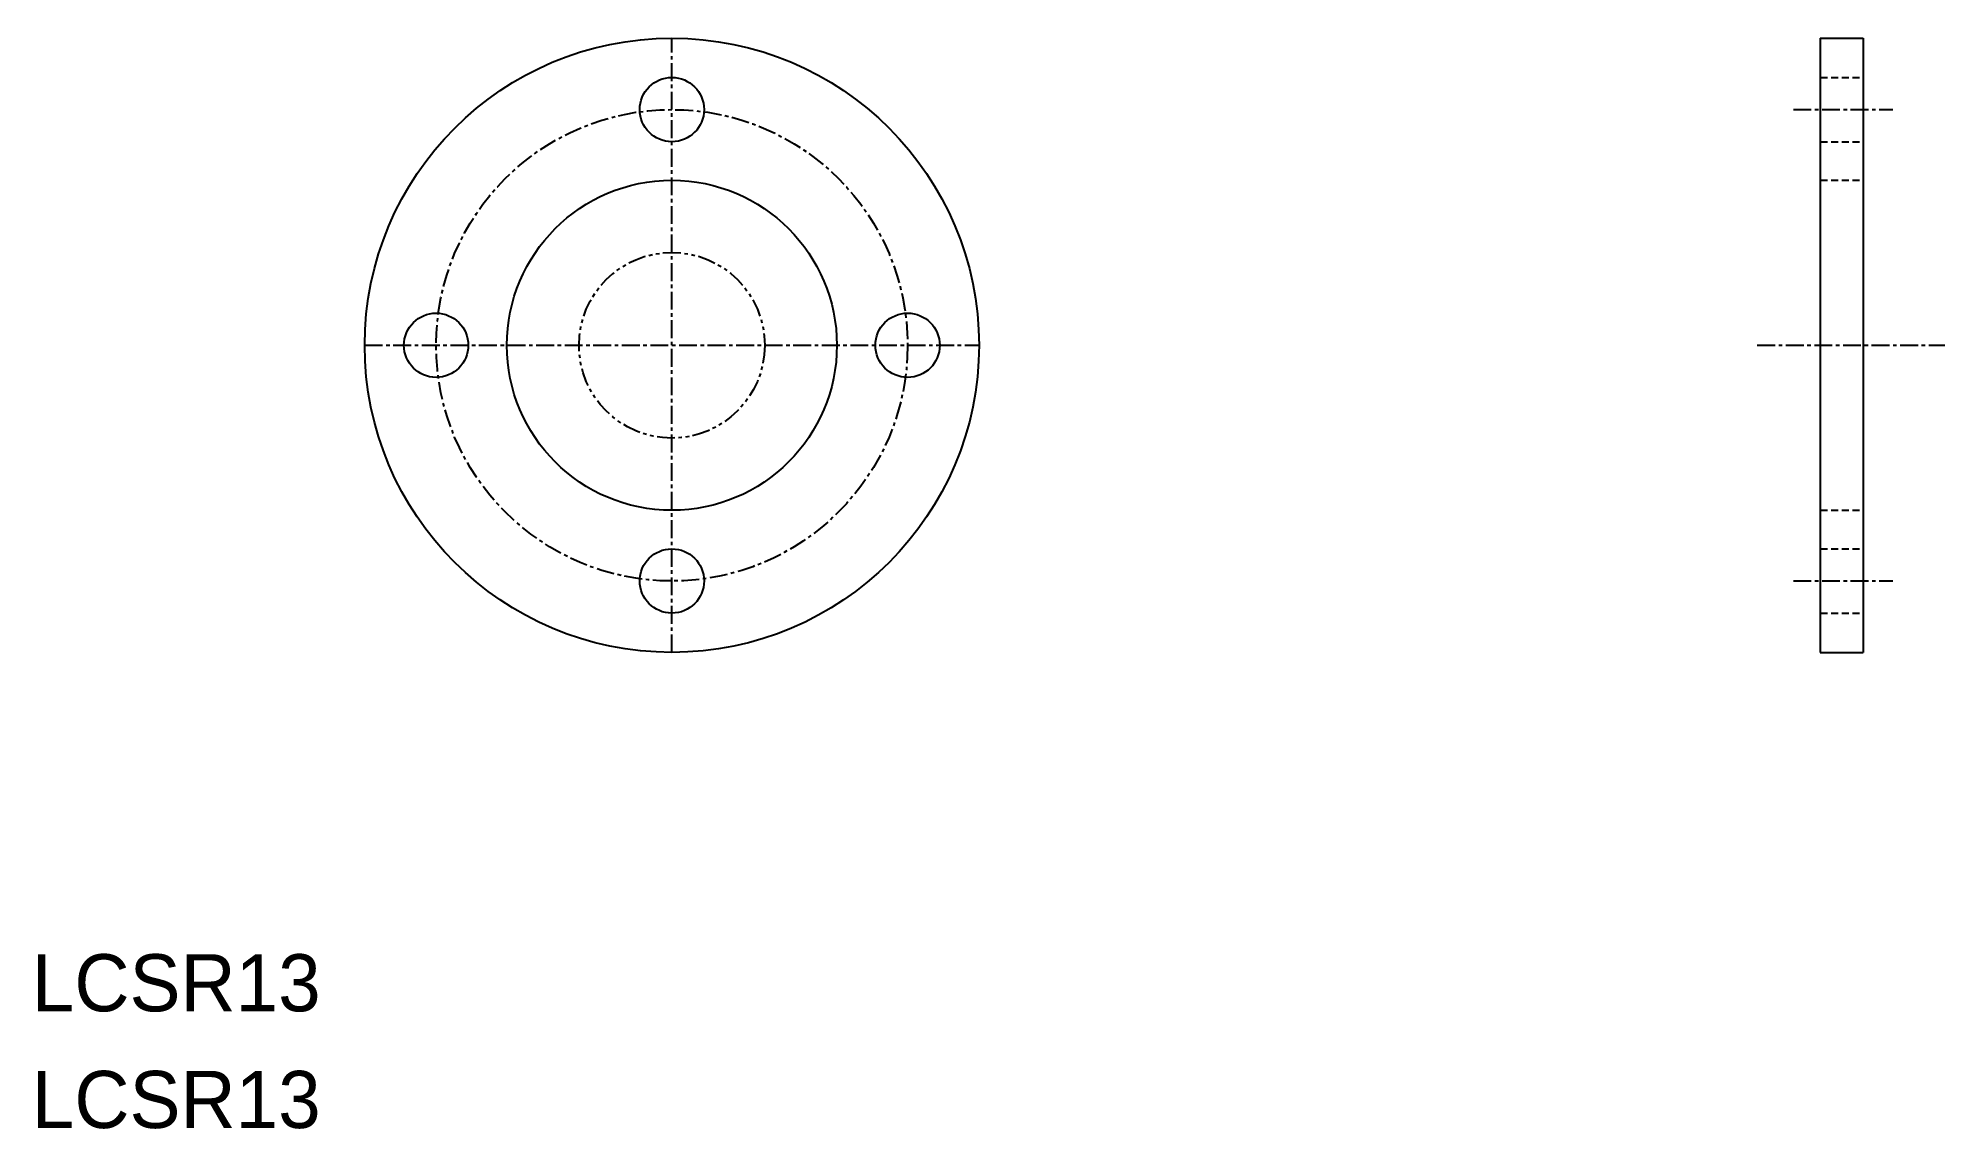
# Model space of a CAD drawing. Extents: x 90 to 224, y 17 to 94.
import ezdxf

# ---------------------------------------------------------------- set-up
doc = ezdxf.new("R2010")
doc.units = 0
for name, pattern in [('CENTER', [2, 1.25, -0.25, 0.25, -0.25]), ('DASHED', [0.75, 0.5, -0.25]), ('PHANTOM', [2.5, 1.25, -0.25, 0.25, -0.25, 0.25, -0.25])]:
    doc.linetypes.add(name, pattern=pattern)
doc.layers.get('0').update_dxf_attribs({"linetype": 'CONTINUOUS'})
doc.layers.add('CENTER', color=1, linetype='CENTER')

msp = doc.modelspace()

# ---------------------------------------------------------------- linework, layer by layer
at = {"color": 7, "linetype": 'CONTINUOUS'}
for p, q in [((214.96, 93.69), (217.96, 93.69)), ((214.96, 93.69), (214.96, 50.69)), ((217.96, 93.69), (217.96, 50.69)), ((214.96, 50.69), (217.96, 50.69))]:
    msp.add_line(p, q, dxfattribs=at)
at = {"color": 3, "linetype": 'DASHED'}
for p, q in [((214.96, 90.94), (217.96, 90.94)), ((214.96, 86.44), (217.96, 86.44)), ((214.96, 83.74), (217.96, 83.74)), ((214.96, 60.64), (217.96, 60.64)), ((214.96, 57.94), (217.96, 57.94)), ((214.96, 53.44), (217.96, 53.44))]:
    msp.add_line(p, q, dxfattribs=at)
at = {"color": 7, "linetype": 'CONTINUOUS'}
for centre, radius in [((134.57, 72.19), 21.5), ((134.57, 88.69), 2.25), ((134.57, 72.19), 11.55), ((118.07, 72.19), 2.25), ((151.07, 72.19), 2.25), ((134.57, 55.69), 2.25)]:
    msp.add_circle(centre, radius, dxfattribs=at)
at = {"color": 3, "linetype": 'PHANTOM'}
msp.add_circle((134.57, 72.19), 6.5, dxfattribs=at)
at = {"layer": 'CENTER', "color": 1, "linetype": 'CENTER'}
for p, q in [((134.57, 50.69), (134.57, 93.69)), ((213.08, 88.69), (220.04, 88.69)), ((113.07, 72.19), (156.07, 72.19)), ((210.55, 72.19), (223.68, 72.19)), ((213.08, 55.69), (220.04, 55.69))]:
    msp.add_line(p, q, dxfattribs=at)
msp.add_circle((134.57, 72.19), 16.5, dxfattribs=at)

# ---------------------------------------------------------------- texts
at = {"color": 7, "linetype": 'CONTINUOUS'}
for p in [(89.77, 25.56), (89.77, 17.39)]:
    msp.add_text('LCSR13', height=4, dxfattribs=at).set_placement(p)

doc.saveas('drawing.dxf')
